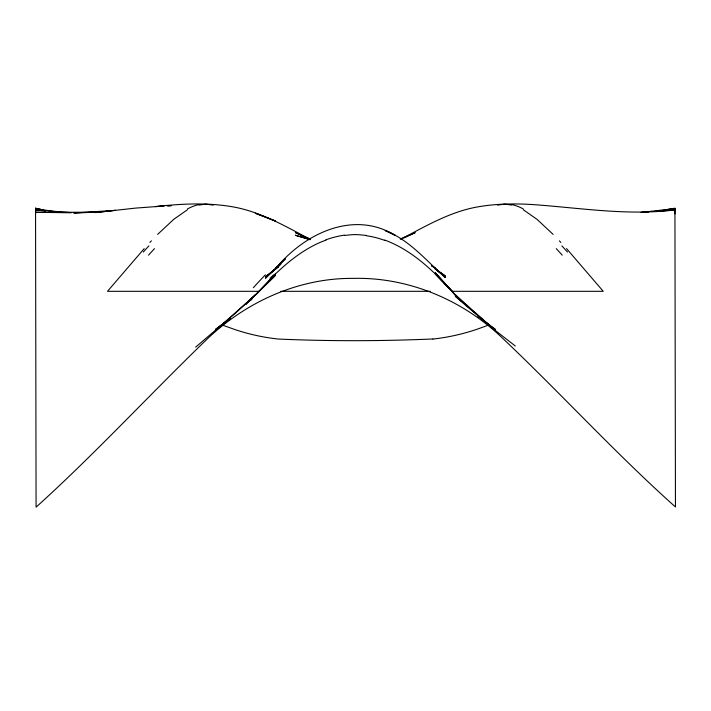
<?xml version="1.0" encoding="UTF-8"?>
<svg xmlns="http://www.w3.org/2000/svg" width="711" height="711" viewBox="0 0 711 711"><rect width="100%" height="100%" fill="white"/><g stroke="black" fill="none" stroke-linecap="round" stroke-linejoin="round"><path stroke-width="1.07" d="M674.935 208.35L675.45 506.961C614.571 452.569 559.646 392.028 500.313 336.081C460.71 299.1 407.296 276.935 352.852 278.383C297.749 277.974 244.788 302.504 205.603 340.551C148.688 395.654 94.91 453.982 36.074 507.156L35.55 208.154L42.998 209.967M144.2 248.61L107.503 291.314L259.302 291.314M149.905 242.433L151.399 240.842M256.218 294.39L275.424 274.019L255.48 294.958L275.424 275.397L245.508 304.601L255.48 294.781L235.528 313.036L195.632 347.164M252.414 298.344L250.112 300.735L252.414 298.362M157.62 234.39L173.724 219.352L187.357 209.798M265.443 278.499L285.387 258.777L275.415 268.882C303.437 234.15 353.18 209.434 395.236 235.412L385.238 230.586C409.58 239.971 426.245 260.715 445.264 277.486L435.256 268.536L445.264 276.766L435.256 268.865L445.264 275.895L435.256 269.114M274.037 275.344C286.364 263.354 299.882 252.298 315.364 244.628A105.903 101.184 1.5 0 1 320.599 242.193L325.976 240.078M255.48 294.781L215.575 330.455M275.415 268.634L265.434 277.53L278.739 266.323M278.739 266.483L265.434 276.81L278.019 267.132M215.584 330.339L229.457 319.239M230.328 318.297L215.584 329.362L230.328 318.439M280.854 264.465L275.415 268.136L278.134 266.554M400.96 239.145C424.805 226.613 448.365 212.713 475.117 207.372C494.874 203.586 515.04 203.31 535.054 204.732C581.607 208.136 628.204 215.78 674.935 209.932L654.147 211.514M404.239 237.856L415.215 232.657L400.249 239.056M487.835 325.354L477.845 328.971A209.114 209.016 0 0 1 432.919 339.076M497.504 205.124L504.846 204.137L511.742 205.052M199.018 205.052L205.914 204.137L213.247 205.124M659.612 210.811L661.808 210.438M663.994 210.074L674.926 208.234M660.706 210.874L674.926 208.625L674.943 213.922M344.48 235.421L352.256 234.692A68.336 64.692 0 0 1 358.504 234.692L366.281 235.421M641.02 212.358L674.926 208.625M432.91 338.978C381.398 341.164 329.566 341.324 278.063 339.031A207.008 206.919 0 0 1 235.59 329.788L223.085 325.336M642.113 212.42L648.672 211.922M163.841 206.092L155.425 206.59C181.963 203.666 208.972 202.262 235.35 207.319C262.128 212.633 285.769 226.471 309.623 239.047M168.045 205.843L171.2 205.657L166.996 205.843M163.841 206.003L135.446 208.11L95.496 212.562L115.475 210.332L73.855 213.042L91.168 212.385M95.496 212.225L35.559 212.305L70.567 212.767M280.747 291.314L430.271 291.314M451.449 291.314L603.257 291.314L566.56 248.61M71.669 212.642L35.55 209.878L45.406 211.096M54.16 211.505L35.55 208.554L45.131 210.803M56.347 211.851L58.533 212.198M310.067 239.589L295.341 235.252L310.067 239.723M384.784 240.078C411.802 250.014 433.008 270.607 452.24 291.314M310.334 239.127L295.332 232.559L308.334 238.709M523.394 209.798L537.036 219.352L553.131 234.39M431.621 265.967L435.256 268.083L431.621 265.63M481.391 319.132L495.309 329.415L481.391 318.99M477.908 316.386L479.649 317.684M495.309 330.384L455.28 296.229L495.309 330.473L515.315 346.008M495.309 330.473L455.28 294.772L435.265 273.957L455.28 294.958L435.265 272.695L456.826 296.771M559.353 240.842L560.855 242.433M35.55 208.163L35.568 213.647M253.347 287.724A315.435 277.423 -17.4 0 1 265.479 274.784M143.258 252.067A296.3 69.447 -59.1 0 1 148.892 245.89M148.519 255.169A332.384 89.773 -61.2 0 1 154.474 248.637M187.473 208.945A151.532 62.497 -72.9 0 1 199.133 204.501M561.868 245.89A296.3 69.447 59.1 0 1 567.502 252.067M556.286 248.637A332.384 89.773 61.2 0 1 562.232 255.169M511.627 204.501A151.532 62.497 72.9 0 1 523.287 208.945M269.976 278.356A352.025 291.741 -23.4 0 1 273.477 274.917M325.887 239.856A88.28 84.218 1.1 0 1 344.435 235.137M366.236 235.705A88.28 83.658 -0.1 0 1 384.669 240.354M275.335 220.925L255.338 213.256L275.335 220.97M465.287 304.619L455.28 294.772L465.287 304.619"/></g></svg>
